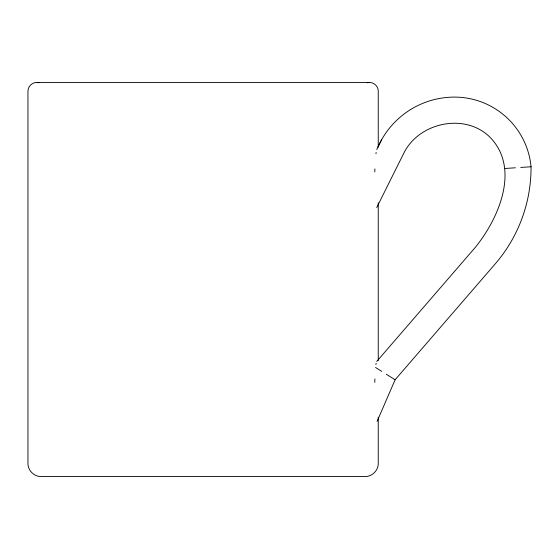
<?xml version="1.0" encoding="UTF-8"?>
<svg xmlns="http://www.w3.org/2000/svg" width="559" height="559" viewBox="0 0 559 559"><rect width="100%" height="100%" fill="white"/><g stroke="black" fill="none" stroke-linecap="round" stroke-linejoin="round"><path stroke-width="0.84" d="M374.809 382.384L374.886 378.946M374.809 171.955L374.886 168.902M376.724 207.557L404.164 152.502C420.473 120.576 469.77 111.996 493.178 140.791C519.066 172.368 497.594 219.897 475.353 247.316L376.724 361.477M375.969 153.718L376.144 152.474M375.879 364.566L376.144 363.35M375.522 367.48L381.755 371.393M377.073 421.444L395.115 379.778L495.183 263.939A147.429 147.429 0 0 0 531.05 166.764A76.876 76.876 0 0 0 454.509 97.098A83.612 83.612 0 0 0 377.968 147.052M376.724 149.553L381.566 139.841M367.2 82.753C372.518 81.153 378.422 85.66 378.247 91.215L378.247 147.003M369.471 82.459L36.726 82.459C32.045 82.355 27.852 86.526 27.95 91.215L27.95 463.404C27.803 470.44 34.092 476.694 41.114 476.541L365.083 476.541C372.112 476.694 378.394 470.44 378.247 463.404L378.247 417.21M505.126 168.469L515.433 167.791M520.743 167.441L531.05 166.764M36.726 82.459L38.997 82.753M386.297 374.244L395.115 379.778M378.247 202.784L378.247 360.555"/></g></svg>
